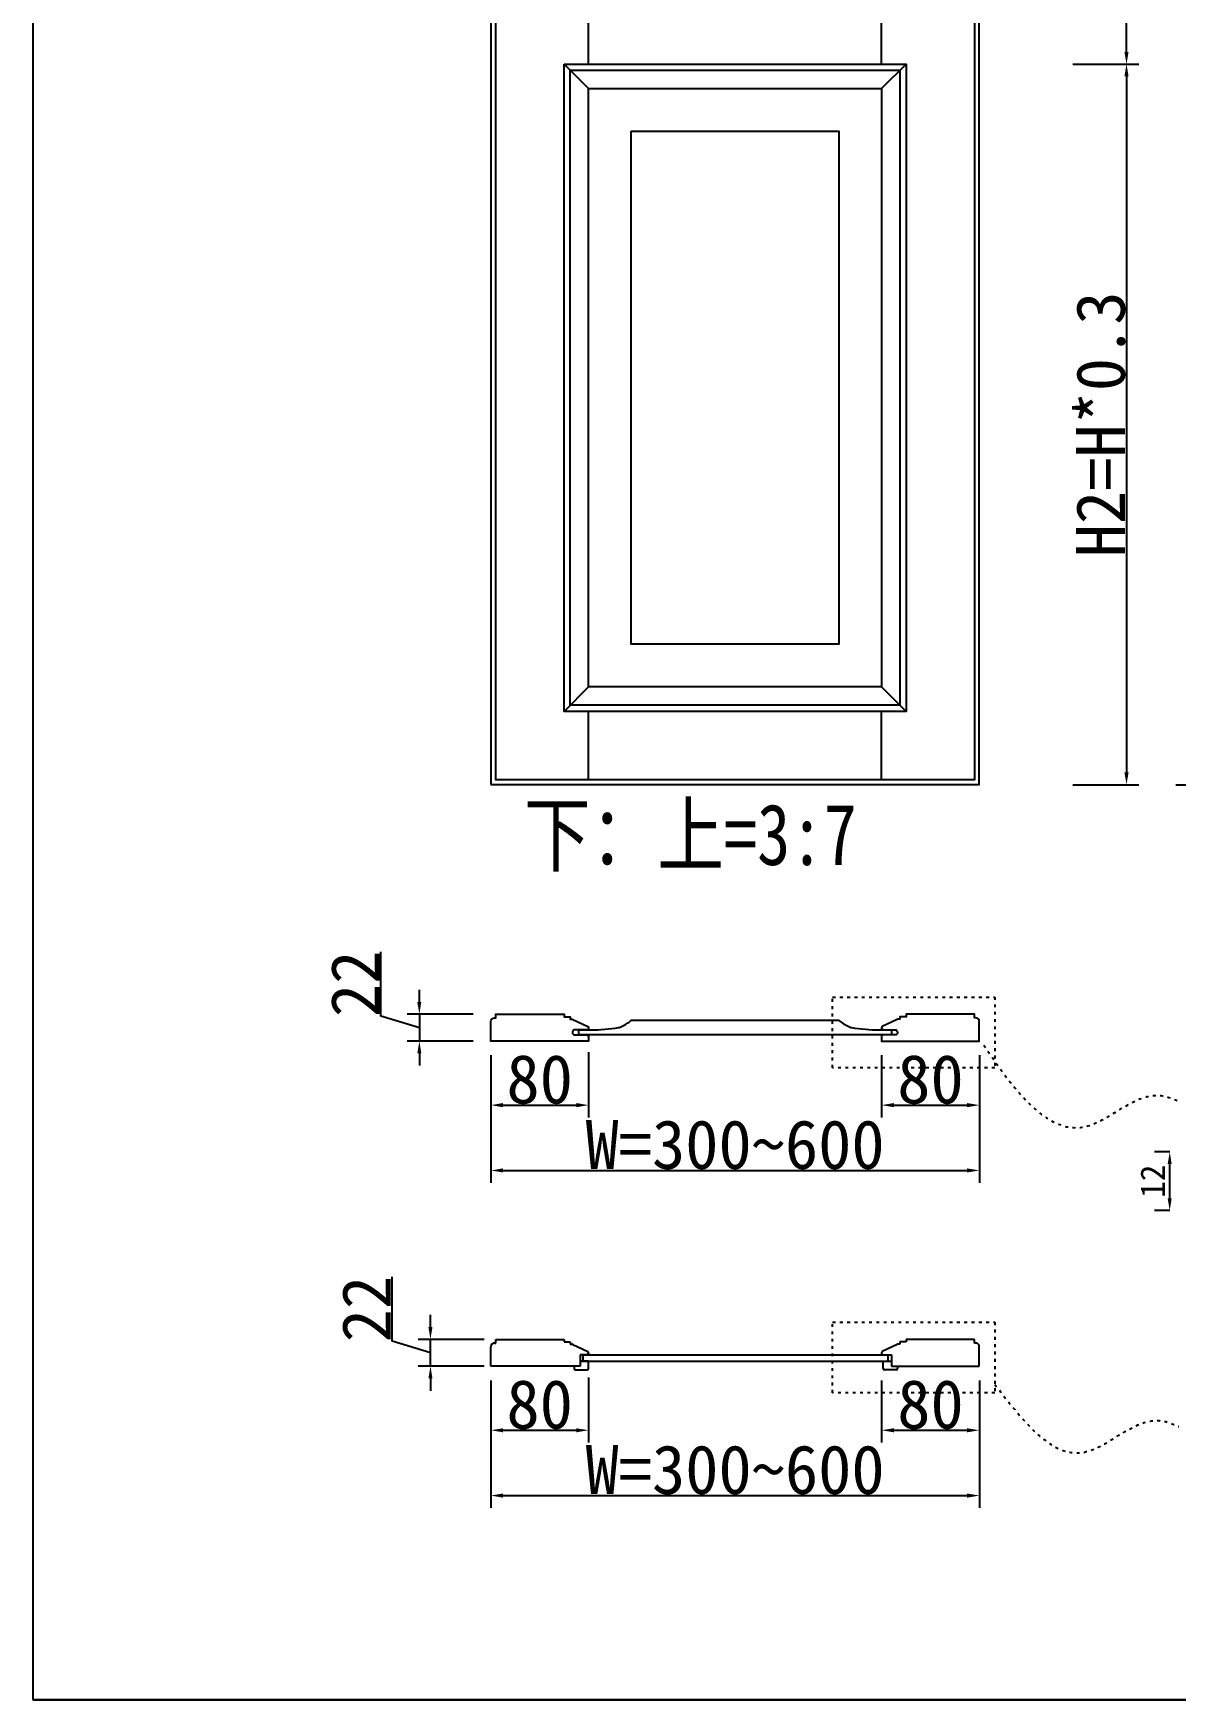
# Model space of a CAD drawing. Header units: millimetres. Extents: x 85186 to 129000, y -77269 to -36327.
# Drawn here: x 96772 to 97707, y -64275 to -62910 of the extents above; entities that cross this region are included whole.
import ezdxf

# ---------------------------------------------------------------- set-up
doc = ezdxf.new("R2010")
doc.units = ezdxf.units.MM
doc.linetypes.add('100', pattern=[30, 12, -18])
doc.layers.add('主色线', color=29, linetype='Continuous', lineweight=5)
doc.styles.add('KLF-1_宋体', font='SimSun.ttf')
doc.styles.get("Standard").update_dxf_attribs({"font": 'SimSun.ttf'})
doc.styles.add('ZB_宋体', font='SimSun.ttf')
doc.styles.add('宋体', font='SimSun.ttf', dxfattribs={"width": 0.8})
doc.dimstyles.new('ZB16-1.0+4倍大样', dxfattribs={"dimscale": 10, "dimtxt": 2, "dimasz": 1, "dimexe": 1.25, "dimexo": 0.625, "dimgap": 0.4, "dimtad": 1, "dimdec": 1, "dimlfac": 0.25, "dimtxsty": 'Standard', "dimcen": 2.5, "dimclrd": 144, "dimclre": 144, "dimclrt": 4, "dimadec": 0, "dimazin": 0, "dimtfac": 1, "dimtdec": 1, "dimtmove": 1, "dimatfit": 3, "dimfxlon": 1, "dimarcsym": 0})
doc.dimstyles.new('客来福标注小', dxfattribs={"dimscale": 20, "dimtxt": 2, "dimasz": 0.5, "dimexe": 0.5, "dimexo": 0, "dimgap": 0.05, "dimtad": 1, "dimdec": 0, "dimzin": 0, "dimdsep": 46, "dimtxsty": 'Standard', "dimcen": 0, "dimclrd": 256, "dimclre": 256, "dimclrt": 256, "dimadec": 0, "dimazin": 0, "dimtfac": 1, "dimtdec": 0, "dimtofl": 0, "dimtmove": 1, "dimatfit": 3, "dimfxl": 2.2, "dimfxlon": 1, "dimtolj": 1, "dimtzin": 0, "dimarcsym": 0})

# ---------------------------------------------------------------- blocks, each defined once
blk = doc.blocks.new('*D3405')
at = {"lineweight": -2, "transparency": 16777216}
for p, q in [((97707.5, -61525.5), (97761.5, -61525.5)), ((97751.5, -61535.5), (97751.5, -63515.5)), ((97707.5, -63525.5), (97761.5, -63525.5))]:
    blk.add_line(p, q, dxfattribs=at)
at = {"transparency": 16777216}
for points in [[(97749.8, -61535.5), (97753.1, -61535.5), (97751.5, -61525.5)], [(97749.8, -63515.5), (97753.1, -63515.5), (97751.5, -63525.5)]]:
    blk.add_solid(points, dxfattribs=at)
at = {"layer": 'Defpoints', "color": 0, "transparency": 16777216}
for p in [(97641, -61525.5), (97641, -63525.5), (97751.5, -63525.5)]:
    blk.add_point(p, dxfattribs=at)
at = {"transparency": 16777216, "insert": (97730.5, -62525.5), "char_height": 40, "attachment_point": 5, "rotation": 90, "style": 'ZB_宋体'}
blk.add_mtext('\\A1;H', dxfattribs=at)
blk = doc.blocks.new('*D3406')
at = {"lineweight": -2, "transparency": 16777216}
for p, q in [((97623.1, -62935.5), (97677.1, -62935.5)), ((97667.1, -62945.5), (97667.1, -63515.5)), ((97623.1, -63525.5), (97677.1, -63525.5))]:
    blk.add_line(p, q, dxfattribs=at)
at = {"transparency": 16777216}
for points in [[(97665.4, -62945.5), (97668.8, -62945.5), (97667.1, -62935.5)], [(97665.4, -63515.5), (97668.8, -63515.5), (97667.1, -63525.5)]]:
    blk.add_solid(points, dxfattribs=at)
at = {"layer": 'Defpoints', "color": 0, "transparency": 16777216}
for p in [(97486.6, -62935.5), (97596.6, -63525.5), (97667.1, -63525.5)]:
    blk.add_point(p, dxfattribs=at)
at = {"transparency": 16777216, "insert": (97646.1, -63230.5), "char_height": 40, "attachment_point": 5, "rotation": 90, "style": 'ZB_宋体'}
blk.add_mtext('\\A1;H2=H*0.3', dxfattribs=at)
blk = doc.blocks.new('*D3407')
at = {"lineweight": -2, "transparency": 16777216}
for p, q in [((97623.1, -61525.5), (97677.1, -61525.5)), ((97667.1, -62925.5), (97667.1, -61535.5)), ((97623.1, -62935.5), (97677.1, -62935.5))]:
    blk.add_line(p, q, dxfattribs=at)
at = {"transparency": 16777216}
for points in [[(97665.4, -61535.5), (97668.8, -61535.5), (97667.1, -61525.5)], [(97665.4, -62925.5), (97668.8, -62925.5), (97667.1, -62935.5)]]:
    blk.add_solid(points, dxfattribs=at)
at = {"layer": 'Defpoints', "color": 0, "transparency": 16777216}
for p in [(97536.6, -61525.5), (97667.1, -61525.5), (97486.6, -62935.5)]:
    blk.add_point(p, dxfattribs=at)
at = {"transparency": 16777216, "insert": (97646.1, -62230.5), "char_height": 40, "attachment_point": 5, "rotation": 90, "style": 'ZB_宋体'}
blk.add_mtext('\\A1;H1=H*0.7', dxfattribs=at)
blk = doc.blocks.new('*D3414')
at = {"lineweight": -2, "transparency": 16777216}
for p, q in [((97226.6, -63744.6), (97226.6, -63797.9)), ((97146.6, -63747.1), (97146.6, -63797.9)), ((97156.6, -63787.9), (97216.6, -63787.9))]:
    blk.add_line(p, q, dxfattribs=at)
at = {"transparency": 16777216}
for points in [[(97156.6, -63786.2), (97156.6, -63789.6), (97146.6, -63787.9)], [(97216.6, -63786.2), (97216.6, -63789.6), (97226.6, -63787.9)]]:
    blk.add_solid(points, dxfattribs=at)
at = {"layer": 'Defpoints', "color": 0, "transparency": 16777216}
for p in [(97226.6, -63744.6), (97146.6, -63747.1), (97226.6, -63787.9)]:
    blk.add_point(p, dxfattribs=at)
at = {"transparency": 16777216, "insert": (97186.6, -63766.9), "char_height": 40, "attachment_point": 5, "style": 'KLF-1_宋体'}
blk.add_mtext('\\A1;80', dxfattribs=at)
blk = doc.blocks.new('*D3415')
at = {"lineweight": -2, "transparency": 16777216}
for p, q in [((97466.6, -63747.1), (97466.6, -63797.9)), ((97546.6, -63747.1), (97546.6, -63797.9)), ((97476.6, -63787.9), (97536.6, -63787.9))]:
    blk.add_line(p, q, dxfattribs=at)
at = {"transparency": 16777216}
for points in [[(97476.6, -63786.2), (97476.6, -63789.6), (97466.6, -63787.9)], [(97536.6, -63786.2), (97536.6, -63789.6), (97546.6, -63787.9)]]:
    blk.add_solid(points, dxfattribs=at)
at = {"layer": 'Defpoints', "color": 0, "transparency": 16777216}
for p in [(97466.6, -63747.1), (97546.6, -63747.1), (97546.6, -63787.9)]:
    blk.add_point(p, dxfattribs=at)
at = {"transparency": 16777216, "insert": (97506.6, -63766.9), "char_height": 40, "attachment_point": 5, "style": 'KLF-1_宋体'}
blk.add_mtext('\\A1;80', dxfattribs=at)
blk = doc.blocks.new('*D3416')
at = {"lineweight": -2, "transparency": 16777216}
for p, q in [((97146.6, -63797.4), (97146.6, -63851.4)), ((97546.6, -63797.4), (97546.6, -63851.4)), ((97156.6, -63841.4), (97536.6, -63841.4))]:
    blk.add_line(p, q, dxfattribs=at)
at = {"transparency": 16777216}
for points in [[(97156.6, -63839.7), (97156.6, -63843), (97146.6, -63841.4)], [(97536.6, -63839.7), (97536.6, -63843), (97546.6, -63841.4)]]:
    blk.add_solid(points, dxfattribs=at)
at = {"layer": 'Defpoints', "color": 0, "transparency": 16777216}
for p in [(97146.6, -63764.3), (97546.6, -63764.3), (97546.6, -63841.4)]:
    blk.add_point(p, dxfattribs=at)
at = {"transparency": 16777216, "insert": (97346.6, -63820.4), "char_height": 40, "attachment_point": 5, "style": 'KLF-1_宋体'}
blk.add_mtext('\\A1;W=300~600', dxfattribs=at)
blk = doc.blocks.new('*D3418')
at = {"color": 144, "lineweight": -2, "transparency": 16777216}
for p, q in [((97702.5, -63826.2), (97690, -63826.2)), ((97702.5, -63864.2), (97702.5, -63836.2)), ((97702.5, -63874.2), (97690, -63874.2))]:
    blk.add_line(p, q, dxfattribs=at)
at = {"color": 144, "transparency": 16777216}
for points in [[(97700.8, -63836.2), (97704.1, -63836.2), (97702.5, -63826.2)], [(97700.8, -63864.2), (97704.1, -63864.2), (97702.5, -63874.2)]]:
    blk.add_solid(points, dxfattribs=at)
at = {"layer": 'Defpoints', "color": 0, "transparency": 16777216}
for p in [(97702.5, -63826.2), (97704.8, -63826.2), (97704.8, -63874.2)]:
    blk.add_point(p, dxfattribs=at)
at = {"color": 4, "transparency": 16777216, "insert": (97688.5, -63850.2), "char_height": 20, "attachment_point": 5, "rotation": 90}
blk.add_mtext('12', dxfattribs=at)
blk = doc.blocks.new('*D3431')
at = {"lineweight": -2, "transparency": 16777216}
for p, q in [((97056.6, -63715), (97056.6, -63662.3)), ((97088.1, -63703.5), (97088.1, -63693.5)), ((97088.1, -63724.5), (97056.6, -63715)), ((97132.1, -63713.5), (97078.1, -63713.5)), ((97088.1, -63713.5), (97088.1, -63735.5)), ((97132.1, -63735.5), (97078.1, -63735.5)), ((97088.1, -63745.5), (97088.1, -63755.5))]:
    blk.add_line(p, q, dxfattribs=at)
at = {"transparency": 16777216}
for points in [[(97086.4, -63703.5), (97089.7, -63703.5), (97088.1, -63713.5)], [(97086.4, -63745.5), (97089.7, -63745.5), (97088.1, -63735.5)]]:
    blk.add_solid(points, dxfattribs=at)
at = {"layer": 'Defpoints', "color": 0, "transparency": 16777216}
for p in [(97178.6, -63713.5), (97088.1, -63735.5), (97178.6, -63735.5)]:
    blk.add_point(p, dxfattribs=at)
at = {"transparency": 16777216, "insert": (97035.6, -63688.6), "char_height": 40, "attachment_point": 5, "rotation": 90, "style": 'KLF-1_宋体'}
blk.add_mtext('\\A1;22', dxfattribs=at)
blk = doc.blocks.new('*D3432')
at = {"lineweight": -2, "transparency": 16777216}
for p, q in [((97146.6, -64013.3), (97146.6, -64064.1)), ((97226.6, -64010.8), (97226.6, -64064.1)), ((97156.6, -64054.1), (97216.6, -64054.1))]:
    blk.add_line(p, q, dxfattribs=at)
at = {"transparency": 16777216}
for points in [[(97156.6, -64052.5), (97156.6, -64055.8), (97146.6, -64054.1)], [(97216.6, -64052.5), (97216.6, -64055.8), (97226.6, -64054.1)]]:
    blk.add_solid(points, dxfattribs=at)
at = {"layer": 'Defpoints', "color": 0, "transparency": 16777216}
for p in [(97146.6, -64013.3), (97226.6, -64010.8), (97226.6, -64054.1)]:
    blk.add_point(p, dxfattribs=at)
at = {"transparency": 16777216, "insert": (97186.6, -64033.1), "char_height": 40, "attachment_point": 5, "style": 'KLF-1_宋体'}
blk.add_mtext('\\A1;80', dxfattribs=at)
blk = doc.blocks.new('*D3433')
at = {"lineweight": -2, "transparency": 16777216}
for p, q in [((97466.6, -64013.3), (97466.6, -64064.1)), ((97546.6, -64013.3), (97546.6, -64064.1)), ((97476.6, -64054.1), (97536.6, -64054.1))]:
    blk.add_line(p, q, dxfattribs=at)
at = {"transparency": 16777216}
for points in [[(97476.6, -64052.5), (97476.6, -64055.8), (97466.6, -64054.1)], [(97536.6, -64052.5), (97536.6, -64055.8), (97546.6, -64054.1)]]:
    blk.add_solid(points, dxfattribs=at)
at = {"layer": 'Defpoints', "color": 0, "transparency": 16777216}
for p in [(97466.6, -64013.3), (97546.6, -64013.3), (97546.6, -64054.1)]:
    blk.add_point(p, dxfattribs=at)
at = {"transparency": 16777216, "insert": (97506.6, -64033.1), "char_height": 40, "attachment_point": 5, "style": 'KLF-1_宋体'}
blk.add_mtext('\\A1;80', dxfattribs=at)
blk = doc.blocks.new('*D3434')
at = {"lineweight": -2, "transparency": 16777216}
for p, q in [((97146.6, -64063.6), (97146.6, -64117.6)), ((97546.6, -64063.6), (97546.6, -64117.6)), ((97156.6, -64107.6), (97536.6, -64107.6))]:
    blk.add_line(p, q, dxfattribs=at)
at = {"transparency": 16777216}
for points in [[(97156.6, -64105.9), (97156.6, -64109.3), (97146.6, -64107.6)], [(97536.6, -64105.9), (97536.6, -64109.3), (97546.6, -64107.6)]]:
    blk.add_solid(points, dxfattribs=at)
at = {"layer": 'Defpoints', "color": 0, "transparency": 16777216}
for p in [(97146.6, -64030.5), (97546.6, -64030.5), (97546.6, -64107.6)]:
    blk.add_point(p, dxfattribs=at)
at = {"transparency": 16777216, "insert": (97346.6, -64086.6), "char_height": 40, "attachment_point": 5, "style": 'KLF-1_宋体'}
blk.add_mtext('\\A1;W=300~600', dxfattribs=at)
blk = doc.blocks.new('*D3435')
at = {"lineweight": -2, "transparency": 16777216}
for p, q in [((97065.7, -63981.2), (97065.7, -63928.5)), ((97097.2, -63969.7), (97097.2, -63959.7)), ((97097.2, -63990.7), (97065.7, -63981.2)), ((97141.2, -63979.7), (97087.2, -63979.7)), ((97097.2, -64001.7), (97097.2, -63979.7)), ((97141.2, -64001.7), (97087.2, -64001.7)), ((97097.2, -64011.7), (97097.2, -64021.7))]:
    blk.add_line(p, q, dxfattribs=at)
at = {"transparency": 16777216}
for points in [[(97095.5, -63969.7), (97098.8, -63969.7), (97097.2, -63979.7)], [(97095.5, -64011.7), (97098.8, -64011.7), (97097.2, -64001.7)]]:
    blk.add_solid(points, dxfattribs=at)
at = {"layer": 'Defpoints', "color": 0, "transparency": 16777216}
for p in [(97097.2, -63979.7), (97158.9, -63979.7), (97158.9, -64001.7)]:
    blk.add_point(p, dxfattribs=at)
at = {"transparency": 16777216, "insert": (97044.7, -63954.9), "char_height": 40, "attachment_point": 5, "rotation": 90, "style": 'KLF-1_宋体'}
blk.add_mtext('\\A1;22', dxfattribs=at)

msp = doc.modelspace()

# ---------------------------------------------------------------- linework, layer by layer
for p, q in [((97146.591, -64001.692), (97146.591, -63985.701)), ((97149.59, -63982.701), (97150.591, -63982.701)), ((97150.591, -63982.701), (97150.591, -63979.694)), ((97150.591, -63979.694), (97206.588, -63979.694)), ((97206.588, -63979.694), (97206.588, -63981.701)), ((97206.588, -63981.701), (97211.589, -63981.701)), ((97211.589, -63981.701), (97211.589, -63983.69)), ((97211.589, -63983.69), (97212.829, -63983.69)), ((97213.742, -63983.911), (97226.047, -63989.712)), ((97225.09, -63992.491), (97219.852, -63992.491)), ((97219.852, -63992.491), (97219.852, -64001.692)), ((97222.339, -63997.491), (97222.339, -63992.491)), ((97222.339, -63992.491), (97228.456, -63992.491)), ((97226.591, -63991.491), (97225.09, -63992.491)), ((97226.591, -63990.602), (97226.591, -63991.491)), ((97466.591, -63990.602), (97466.591, -63991.491)), ((97466.591, -63991.491), (97468.091, -63992.491)), ((97479.439, -63983.911), (97467.134, -63989.712)), ((97468.091, -63992.491), (97474.592, -63992.491)), ((97471.592, -63992.491), (97471.592, -63997.491)), ((97474.592, -63992.491), (97474.592, -63996.492)), ((97474.592, -63992.491), (97474.592, -64001.692)), ((97481.592, -63983.69), (97480.352, -63983.69)), ((97486.593, -63981.701), (97481.592, -63981.701)), ((97481.592, -63981.701), (97481.592, -63983.69)), ((97542.591, -63979.694), (97486.593, -63979.694)), ((97486.593, -63979.694), (97486.593, -63981.701)), ((97542.591, -63982.701), (97542.591, -63979.694)), ((97543.591, -63982.701), (97542.591, -63982.701)), ((97546.591, -64001.692), (97546.591, -63985.701)), ((97219.852, -64001.692), (97146.591, -64001.692)), ((97226.591, -63997.491), (97219.852, -63997.491)), ((97219.852, -63997.491), (97219.852, -64001.692)), ((97226.591, -64003.542), (97226.591, -63997.491)), ((97467.853, -64003.542), (97467.853, -63997.491)), ((97467.853, -63997.491), (97474.592, -63997.491)), ((97474.592, -63997.491), (97474.592, -64001.692)), ((97479.592, -64001.692), (97546.591, -64001.692)), ((96772.001, -64274.721), (99789.099, -64274.721))]:
    msp.add_line(p, q)
at = {"color": 4}
for p, q in [((97228.456, -63992.491), (97474.592, -63992.491)), ((97219.852, -63997.491), (97474.592, -63997.491))]:
    msp.add_line(p, q, dxfattribs=at)
at = {"color": 0}
for p, q in [((97219.852, -64001.692), (97214.852, -64001.692)), ((97214.852, -64001.692), (97214.852, -64003.542)), ((97215.852, -64004.542), (97225.591, -64004.542)), ((97478.592, -64004.542), (97468.853, -64004.542)), ((97474.592, -64001.692), (97479.592, -64001.692)), ((97479.592, -64001.692), (97479.592, -64003.542))]:
    msp.add_line(p, q, dxfattribs=at)
msp.add_lwpolyline([(96772.001, -61386.027), (99789.099, -61386.027), (99789.099, -64274.721), (96772.001, -64274.721)], close=True, dxfattribs=at)
for points in [[(97146.591, -63525.451), (97546.591, -63525.451), (97546.591, -61525.451), (97146.591, -61525.451)], [(97206.591, -62935.451), (97486.591, -62935.451), (97486.591, -63465.451), (97206.591, -63465.451)], [(97226.591, -62955.451), (97466.591, -62955.451), (97466.591, -63445.451), (97226.591, -63445.451)], [(97261.591, -62990.451), (97431.591, -62990.451), (97431.591, -63410.451), (97261.591, -63410.451)]]:
    msp.add_lwpolyline(points, close=True)
at = {"color": 251, "linetype": '100', "ltscale": 0.2}
for points in [[(97426.306, -63699.374), (97559.317, -63699.374), (97559.317, -63757.312), (97426.306, -63757.312)], [(97426.306, -63965.605), (97559.317, -63965.605), (97559.317, -64023.544), (97426.306, -64023.544)]]:
    msp.add_lwpolyline(points, close=True, dxfattribs=at)
for points in [[(97213.742, -63717.679), (97226.047, -63723.48, -0.28125218), (97226.591, -63724.37), (97226.591, -63725.259), (97225.091, -63726.259), (97214.589, -63726.259), (97213.589, -63727.76), (97213.589, -63729.26), (97214.589, -63730.26), (97225.091, -63730.26), (97226.591, -63731.26), (97226.591, -63735.46), (97146.591, -63735.46), (97146.591, -63719.469, -0.4141796), (97149.59, -63716.469), (97150.591, -63716.469), (97150.591, -63713.463), (97206.588, -63713.463), (97206.588, -63715.469), (97211.589, -63715.469), (97211.589, -63717.458), (97212.829, -63717.458, -0.11908783)], [(97479.439, -63717.679), (97467.134, -63723.48, 0.28125218), (97466.591, -63724.37), (97466.591, -63725.259), (97468.091, -63726.259), (97478.592, -63726.259), (97479.592, -63727.76), (97479.592, -63729.26), (97478.592, -63730.26), (97468.091, -63730.26), (97466.591, -63731.26), (97466.591, -63735.46), (97546.591, -63735.46), (97546.591, -63719.469, 0.4141796), (97543.591, -63716.469), (97542.591, -63716.469), (97542.591, -63713.463), (97486.593, -63713.463), (97486.593, -63715.469), (97481.593, -63715.469), (97481.593, -63717.458), (97480.353, -63717.458, 0.11908783)]]:
    msp.add_lwpolyline(points, format="xyb", close=True)
msp.add_lwpolyline([(97441.957, -63724.39, 0.04108444), (97464.725, -63726.259), (97474.592, -63726.259), (97474.592, -63730.26), (97218.589, -63730.26), (97218.589, -63726.259), (97228.456, -63726.259, 0.04108387), (97251.224, -63724.39, 0.06232205), (97253.535, -63723.481, 0.09818071), (97261.591, -63718.258), (97431.591, -63718.258, 0.09818071), (97439.646, -63723.481, 0.06231815), (97441.957, -63724.39, 0.06231815)], format="xyb")
for centre, radius, start, end in [((97149.591, -63985.701), 3, 90.006644, 180), ((97212.829, -63985.69), 2, 62.835015, 90), ((97225.59, -63990.602), 1, 0, 62.835015), ((97467.591, -63990.602), 1, 117.164985, 180), ((97480.352, -63985.69), 2, 90, 117.164985), ((97543.591, -63985.701), 3, 0, 89.993356)]:
    msp.add_arc(centre, radius, start, end)
at = {"color": 0}
for centre, start, end in [((97215.852, -64003.542), 180, 270), ((97225.591, -64003.542), 270, 0), ((97468.853, -64003.542), 180, 270), ((97478.592, -64003.542), 270, 0)]:
    msp.add_arc(centre, 1, start, end, dxfattribs=at)
at = {"color": 251, "linetype": '100', "ltscale": 0.2}
for points, knots in [([(97550.248, -63738.681), (97575.196, -63775.775), (97618.458, -63834.151), (97678.018, -63774.476), (97702.817, -63781.241), (97709.904, -63784.919)], [0, 0, 0, 0, 104.12393614, 163.86704004, 188.21827368, 188.21827368, 188.21827368, 188.21827368]), ([(97559.317, -64016.639), (97584.534, -64049.36), (97621.945, -64096.888), (97678.018, -64040.708), (97702.816, -64047.473), (97709.904, -64051.151)], [11.02128152, 11.02128152, 11.02128152, 11.02128152, 104.12393614, 163.86704004, 188.21827368, 188.21827368, 188.21827368, 188.21827368])]:
    msp.add_open_spline(points, degree=3, knots=knots, dxfattribs=at)
at = {"layer": '主色线', "color": 250, "lineweight": -3}
for p, q in [((97226.591, -62935.451), (97226.591, -62885.094)), ((97466.591, -62935.451), (97466.591, -62885.094)), ((97206.591, -62935.451), (97226.591, -62955.451)), ((97466.591, -62955.451), (97486.591, -62935.451)), ((97226.591, -63445.451), (97206.591, -63465.451)), ((97466.591, -63445.451), (97486.591, -63465.451)), ((97226.591, -63521.451), (97226.591, -63465.451)), ((97466.591, -63521.451), (97466.591, -63465.451))]:
    msp.add_line(p, q, dxfattribs=at)
for points in [[(97150.591, -61529.4), (97542.591, -61529.4), (97542.591, -63521.451), (97150.591, -63521.451)], [(97211.591, -62940.451), (97481.591, -62940.451), (97481.591, -63460.451), (97211.591, -63460.451)]]:
    msp.add_lwpolyline(points, close=True, dxfattribs=at)

# ---------------------------------------------------------------- texts
at = {"color": 0, "insert": (97173.724, -63541.277), "char_height": 50, "width": 365.74022, "attachment_point": 1, "style": '宋体'}
msp.add_mtext('下：上=3:7', dxfattribs=at)

# ---------------------------------------------------------------- dimensions: what is measured, and where the dimension line sits
at = {"color": 0}
for base, p1, p2, text, picture, middle in [((97667.105, -61525.451), (97486.591, -62935.451), (97536.591, -61525.451), 'H1=H*0.7', '*D3407', (97646.105, -62230.451)), ((97751.458, -63525.451), (97640.978, -61525.451), (97640.978, -63525.451), 'H', '*D3405', (97730.458, -62525.451)), ((97667.105, -63525.451), (97486.591, -62935.451), (97596.591, -63525.451), 'H2=H*0.3', '*D3406', (97646.105, -63230.451))]:
    dim = msp.add_linear_dim(base=base, p1=p1, p2=p2, angle=90, text=text, dimstyle='客来福标注小', override={"dimtxsty": 'ZB_宋体'}, dxfattribs=at)
    dim.commit()
    dim.dimension.update_dxf_attribs({"geometry": picture, "text_midpoint": middle})
for base, p1, p2, picture, middle in [((97088.071, -63735.46), (97178.59, -63713.463), (97178.59, -63735.46), '*D3431', (97035.571, -63714.011)), ((97097.163, -63979.694), (97158.866, -64001.692), (97158.866, -63979.694), '*D3435', (97044.663, -63980.243))]:
    dim = msp.add_linear_dim(base=base, p1=p1, p2=p2, angle=90, dimstyle='客来福标注小', override={"dimtxsty": 'KLF-1_宋体'}, dxfattribs=at)
    dim.commit()
    dim.dimension.update_dxf_attribs({"geometry": picture, "text_midpoint": middle})
for base, p1, p2, picture, middle in [((97226.591, -63787.888), (97146.591, -63747.094), (97226.591, -63744.568), '*D3414', (97186.591, -63766.888)), ((97546.591, -63787.888), (97466.591, -63747.094), (97546.591, -63747.094), '*D3415', (97506.591, -63766.888)), ((97226.591, -64054.12), (97146.591, -64013.325), (97226.591, -64010.8), '*D3432', (97186.591, -64033.12)), ((97546.591, -64054.12), (97466.591, -64013.325), (97546.591, -64013.325), '*D3433', (97506.591, -64033.12))]:
    dim = msp.add_linear_dim(base=base, p1=p1, p2=p2, dimstyle='客来福标注小', override={"dimtxsty": 'KLF-1_宋体'}, dxfattribs=at)
    dim.commit()
    dim.dimension.update_dxf_attribs({"geometry": picture, "text_midpoint": middle})
for base, p1, p2, picture, middle in [((97546.591, -63841.354), (97146.591, -63764.29), (97546.591, -63764.29), '*D3416', (97346.591, -63820.354)), ((97546.591, -64107.586), (97146.59, -64030.522), (97546.591, -64030.522), '*D3434', (97346.59, -64086.586))]:
    dim = msp.add_linear_dim(base=base, p1=p1, p2=p2, text='W=300~600', dimstyle='客来福标注小', override={"dimtxsty": 'KLF-1_宋体'}, dxfattribs=at)
    dim.commit()
    dim.dimension.update_dxf_attribs({"geometry": picture, "text_midpoint": middle})
at = {"color": 2}
dim = msp.add_linear_dim(base=(97702.476, -63826.185), p1=(97704.82, -63874.19), p2=(97704.82, -63826.185), angle=90, dimstyle='ZB16-1.0+4倍大样', dxfattribs=at)
dim.commit()
dim.dimension.update_dxf_attribs({"geometry": '*D3418', "text_midpoint": (97688.476, -63850.188)})

doc.saveas('drawing.dxf')
